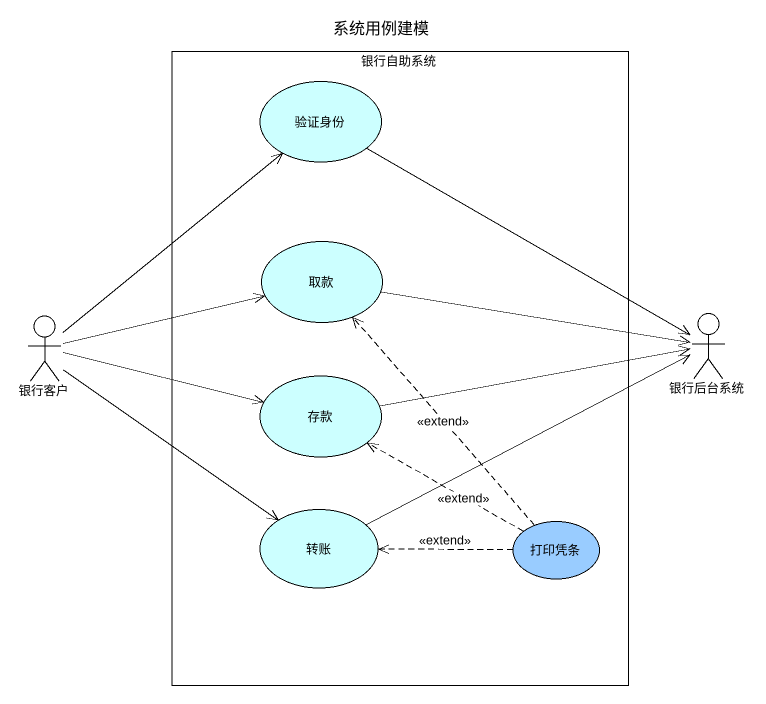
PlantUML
@startuml
title 系统用例建模
rectangle 银行自助系统 {
  usecase 验证身份 #CCFFFF
  usecase 取款 #CCFFFF
  usecase 存款 #CCFFFF
  usecase 转账 #CCFFFF
  usecase 打印凭条 #99CCFF
}
actor 银行后台系统
actor 银行客户
验证身份 --> 银行后台系统
取款 -right-> 银行后台系统
银行客户 -up-> 验证身份
银行客户 -right-> 取款
银行客户 -right-> 存款
银行客户 --> 转账
存款 -right-> 银行后台系统
转账 -right-> 银行后台系统
打印凭条 .up.> 取款 : <<extend>>
打印凭条 .left.> 存款 : <<extend>>
打印凭条 .left.> 转账 : <<extend>>
@enduml
